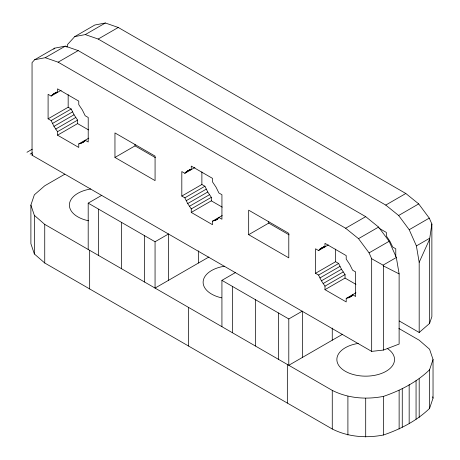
<?xml version="1.0" encoding="UTF-8"?>
<svg xmlns="http://www.w3.org/2000/svg" width="460" height="460" viewBox="0 0 460 460"><rect width="100%" height="100%" fill="white"/><g stroke="black" fill="none" stroke-linecap="round" stroke-linejoin="round"><path stroke-width="0.69" d="M88.82 138.132L78.769 143.94L78.769 147.447L57.54 135.182L57.54 131.675L53.969 126.339L51.135 120.577L48.093 118.824L48.099 94.311L51.135 96.065L61.191 90.263M88.521 129.91L77.608 123.602L77.608 120.094L74.037 114.753L71.202 108.997L68.166 107.243L68.166 94.633M114.954 157.446L114.96 132.928L155.072 156.101L155.072 180.613L114.954 157.446L135.021 145.86L135.021 144.457M222.214 215.562L212.486 221.179L212.486 224.687L191.256 212.422L191.256 208.915L187.691 203.579L184.851 197.817L181.815 196.064L181.815 171.551L184.857 173.305L194.913 167.503M222.243 207.149L211.324 200.842L211.324 197.334L207.759 191.992L204.918 186.237L201.882 184.483L201.882 171.873M248.676 234.68L248.676 210.168L288.794 233.341L288.788 257.853L248.676 234.68L268.743 223.1L268.743 221.697M355.936 292.801L346.207 298.419L346.207 301.927L324.978 289.662L324.978 286.154L321.408 280.818L318.573 275.057L315.531 273.303L315.537 248.791L318.573 250.545L328.302 244.927M355.959 284.383L345.046 278.082L345.046 274.574L341.475 269.232L338.641 263.476L335.599 261.717L335.604 249.113M395.778 256.502L395.778 248.797L392.742 247.043L389.902 241.287L386.337 235.945L386.337 232.438L379.057 228.235M399.297 320.994L419.181 332.476L429.577 323.438L429.577 239.327L431.871 223.986L429.266 218.12L418.703 203.906L405.818 193.493L118.249 27.468L105.363 23L94.8 25.018L74.738 36.604L67.539 44.499L66.953 47.276M32.05 155.21L32.05 62.617L34.69 59.719L54.757 48.139L65.314 46.126L78.2 50.594L365.7 216.66L378.58 227.073L389.143 241.287L396.336 257.496L399.119 273.895L399.119 344.057L383.467 350.06L371.674 351.382L32.05 155.21L32.424 154.1M398.883 328.48L419.192 340.204L429.577 349.232L433.038 359.507L433.038 398.124L429.577 408.394C416.697 420.894 400.344 429.209 383.49 434.999C366.229 438.34 348.105 437.006 332.264 429.007L44.741 263.005L34.356 253.972L30.895 243.702L30.895 205.085L34.356 194.816L44.741 185.782L64.797 174.202M429.577 323.438L431.871 316.629L431.871 223.986M429.577 408.394L429.577 369.777L433.038 359.507M419.181 332.476L419.181 262.309L429.577 239.327M429.651 238.257L416.398 245.91L419.181 262.309M53.797 49.191L54.757 48.139M51.135 96.065L52.457 94.674L56.407 92.184M184.857 173.305L186.173 171.913L190.13 169.424M318.573 250.545L319.895 249.153L323.846 246.663M30.895 205.085L34.356 215.361L44.741 224.388L332.264 390.39C348.105 398.389 366.229 399.728 383.49 396.388C400.344 390.592 416.697 382.277 429.577 369.777M78.769 143.94L82.334 142.721L85.175 140.242L88.211 141.996L88.216 117.484L85.175 115.73L82.34 109.969L78.769 104.633L78.769 101.12L57.546 88.86L57.54 92.368L53.975 93.587M212.486 221.179L216.056 219.96L218.891 217.482L221.933 219.236L221.933 194.724L218.897 192.97L216.056 187.208L212.491 181.873L212.491 178.359L191.262 166.1L191.262 169.608L187.697 170.827M346.207 298.419L349.772 297.2L352.613 294.722L355.649 296.476L355.655 271.964L352.613 270.204L349.778 264.448L346.207 259.106L346.207 255.599L324.984 243.34L324.978 246.847L321.413 248.066M396.336 257.496L383.077 265.15L371.674 258.738L369.075 252.873L358.512 238.659L345.632 228.24L58.132 62.175L45.247 57.707L34.69 59.719M45.247 57.707L65.314 46.126M74.738 36.604L85.301 34.586L105.363 23M58.132 62.175L78.2 50.594M85.301 34.586L98.187 39.054L118.249 27.468M52.457 94.674L56.89 92.115M48.093 118.824L68.166 107.243M51.135 120.577L71.202 108.997M52.451 123.498L72.519 111.912M53.969 126.339L74.037 114.753M55.671 129.076L75.739 117.49M57.54 131.675L77.608 120.094M26.962 152.266L32.252 149.212M57.54 135.182L77.608 123.602M30.124 154.094L32.413 152.772M80.632 143.491L85.497 140.685M82.334 142.721L84.157 141.668M88.193 249.481L88.193 203.142L101.781 195.299M186.173 171.913L190.612 169.355M181.815 196.064L201.882 184.483M184.851 197.817L204.918 186.237M186.173 200.738L206.241 189.152M187.691 203.579L207.759 191.992M189.393 206.316L209.461 194.73M191.256 208.915L211.324 197.334M191.256 212.422L211.324 200.842M88.193 203.142L155.06 241.747L168.642 233.904L168.642 280.243M214.354 220.731L218 218.626M216.056 219.96L217.879 218.908M208.892 257.008L155.06 288.086L155.06 241.747M221.927 326.686L221.927 280.353L235.514 272.51M345.632 228.24L365.7 216.66M98.187 39.054L385.756 205.079L405.818 193.493M319.895 249.153L324.15 246.692M358.512 238.659L378.58 227.073M385.756 205.079L398.642 215.493L418.703 203.906M315.531 273.303L335.599 261.717M318.573 275.057L338.641 263.476M319.89 277.972L339.957 266.392M369.075 252.873L389.143 241.287M398.642 215.493L409.204 229.707L429.266 218.12M321.408 280.818L341.475 269.232M323.11 283.55L343.177 271.969M324.978 286.154L345.046 274.574M324.978 289.662L345.046 278.082M221.927 280.353L288.794 318.952L302.375 311.115L302.375 357.454M348.07 297.971L352.331 295.516M349.772 297.2L352.205 295.797M342.625 334.213L288.794 365.292L288.794 318.952M383.077 265.15L383.467 265.943L399.119 273.895M135.021 145.86L155.388 157.625M268.743 223.1L289.11 234.864M409.204 229.707L416.398 245.91M432.607 396.836L433.038 398.124M419.192 378.81L419.192 417.427M416.058 380.621L416.058 419.232M409.164 384.6L409.164 423.217M402.264 388.579L402.264 427.196M399.13 390.39L399.13 429.007M383.49 396.388L383.49 434.999M383.467 265.943L383.467 350.06M371.674 258.738L371.674 351.382M365.7 398.383L365.7 437M347.904 396.388L347.904 434.999M332.258 328.084L332.258 340.199M332.264 390.39L332.264 429.007M287.339 364.452L287.339 403.069M278.346 312.921L278.346 359.26M255.363 299.655L255.363 345.989M232.375 286.385L232.375 332.724M198.524 250.872L198.524 262.988M188.502 307.389L188.502 346.006M144.612 235.715L144.612 282.049M121.63 222.444L121.63 268.784M98.641 209.173L98.641 255.513M89.665 250.326L89.665 288.943M44.741 224.388L44.741 263.005M34.356 215.361L34.356 253.972M221.634 297.844A28.842 16.652 0 0 1 203.165 281.428A28.842 16.652 0 0 1 224.497 266.214M88.613 220.783A28.842 16.652 0 0 1 69.414 204.435A28.842 16.652 0 0 1 90.77 189.002M387.377 348.525A28.842 16.652 0 0 1 381.202 373.549A28.842 16.652 0 0 1 339.302 366.212A28.842 16.652 0 0 1 358.231 343.424"/></g></svg>
